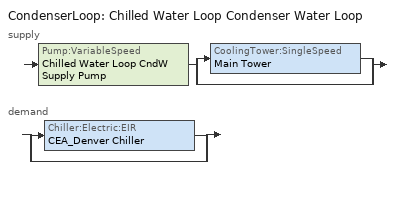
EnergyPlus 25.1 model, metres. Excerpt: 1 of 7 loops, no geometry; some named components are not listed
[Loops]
CondenserLoop 'Chilled Water Loop Condenser Water Loop'
 supply: Pump:VariableSpeed 'Chilled Water Loop CndW Supply Pump' > split
  | CoolingTower:SingleSpeed 'Main Tower'
  | bypass
 demand: split
  | Chiller:Electric:EIR 'CEA_Denver Chiller'
  | bypass
[WindowProperty:FrameAndDivider]
1: Frame Width {m}=0.04; Frame Outside Projection {m}=0; Frame Inside Projection {m}=0; Frame Conductance {W/m2-K}=1.30594; Ratio of Frame-Edge Glass Conductance to Center-Of-Glass Conductance=1; Frame Solar Absorptance=0.5; Frame Visible Absorptance=0.5; Frame Thermal Hemispherical Emissivity=0.9; Divider Type=DividedLite; Divider Width {m}=0.02; Number of Horizontal Dividers=1; Number of Vertical Dividers=1; Divider Outside Projection {m}=0; Divider Inside Projection {m}=0; Divider Conductance {W/m2-K}=1.30594; Ratio of Divider-Edge Glass Conductance to Center-Of-Glass Conductance=1; Divider Solar Absorptance=0.5; Divider Visible Absorptance=0.5; Divider Thermal Hemispherical Emissivity=0.9; Outside Reveal Solar Absorptance=0.5; Inside Sill Depth {m}=0; Inside Sill Solar Absorptance=0.5; Inside Reveal Depth {m}=0; Inside Reveal Solar Absorptance=0.5; NFRC Product Type for Assembly Calculations=CurtainWall
[Sizing:Plant]
Chilled Water Loop Condenser Water Loop: Loop Type=Condenser; Design Loop Exit Temperature {C}=29.4; Loop Design Temperature Difference {deltaC}=5.6
[Pump:VariableSpeed]
Chilled Water Loop CndW Supply Pump: Design Maximum Flow Rate {m3/s}=autosize; Design Pump Head {Pa}=179352; Design Power Consumption {W}=autosize; Motor Efficiency=0.9; Fraction of Motor Inefficiencies to Fluid Stream=0; Coefficient 1 of the Part Load Performance Curve=0; Coefficient 2 of the Part Load Performance Curve=0; Coefficient 3 of the Part Load Performance Curve=1; Coefficient 4 of the Part Load Performance Curve=0; Design Minimum Flow Rate {m3/s}=0; Pump Control Type=Intermittent
[CoolingTower:SingleSpeed]
Main Tower: Design Water Flow Rate {m3/s}=autosize; Design Air Flow Rate {m3/s}=autosize; Design Fan Power {W}=autosize; Design U-Factor Times Area Value {W/K}=autosize; Free Convection Regime Air Flow Rate {m3/s}=autocalculate; Free Convection Regime U-Factor Times Area Value {W/K}=autocalculate; Performance Input Method=UFactorTimesAreaAndDesignWaterFlowRate; Free Convection Capacity {W}=autocalculate; Evaporation Loss Mode=SaturatedExit; Drift Loss Percent {percent}=0.008; Blowdown Calculation Mode=ConcentrationRatio; Blowdown Concentration Ratio=3; Capacity Control=FanCycling; Sizing Factor=1
[CondenserLoop]
Chilled Water Loop Condenser Water Loop: Fluid Type=Water; Condenser Equipment Operation Scheme=Chilled Water Loop Condenser Operation; Maximum Loop Temperature {C}=80; Minimum Loop Temperature {C}=5; Maximum Loop Flow Rate {m3/s}=autosize; Minimum Loop Flow Rate {m3/s}=0; Condenser Loop Volume {m3}=autosize; Load Distribution Scheme=SequentialLoad
[CondenserEquipmentList]
Chilled Water Loop All Condensers: Main Tower
[PlantEquipmentOperation:CoolingLoad]
Chilled Water Loop Condenser Operation All Hours: Load Range 1 Lower Limit {W}=0; Load Range 1 Upper Limit {W}=1000000000000000; Range 1 Equipment List=Chilled Water Loop All Condensers
[CondenserEquipmentOperationSchemes]
Chilled Water Loop Condenser Operation: Control Scheme 1=Chilled Water Loop Condenser Operation All Hours; Control Scheme 1 Schedule=HVACTemplate-Always 1
[Schedule:Day:Hourly]
0: 0, 0, 0, 0, 0, 0, 0, 0, 0, 0, 0, 0, 0, 0, 0, 0, 0, 0, 0, 0, 0, 0, 0, 0
[Schedule:Compact]
HVACTemplate-Always 1: Through: 12/31, For: AllDays, Until: 24:00, 1
